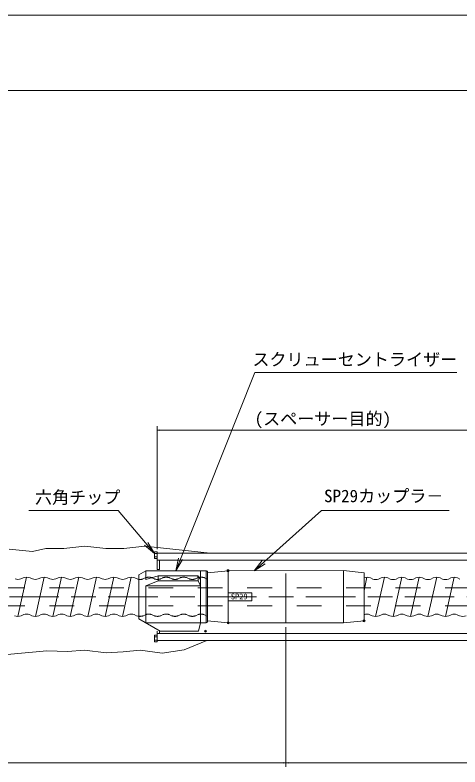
# Model space of a CAD drawing. Units: millimetres on the paper. Extents: x 35 to 806, y 25 to 569.
# Drawn here: x 266.8 to 374.8, y 386.8 to 569.2 of the extents above; entities that cross this region are included whole.
import ezdxf
from ezdxf.enums import TextEntityAlignment as Align

# ---------------------------------------------------------------- set-up
doc = ezdxf.new("R2010")
doc.units = ezdxf.units.MM
doc.header["$PDMODE"] = 32
doc.header["$PDSIZE"] = 0.5
doc.linetypes.add('DASHED_SPACED', pattern=[12, 6, -6])
doc.linetypes.add('USER1', pattern=[24, 12, -3, 6, -3])
for name, color, linetype, lineweight in [('1外形線', 7, 'Continuous', 13), ('3隠れ線', 2, 'DASHED_SPACED', 13), ('4中心線', 7, 'USER1', 13), ('6寸法線', 2, 'Continuous', 13), ('7 枠・タイトル', 7, 'Continuous', 13), ('DEFPOINTS_2', 7, 'Continuous', 13)]:
    doc.layers.add(name, color=color, linetype=linetype, lineweight=lineweight)
doc.styles.add('ＭＳ ゴシック', font='')
doc.styles.get('ＭＳ ゴシック').set_extended_font_data('MS Gothic')

# ---------------------------------------------------------------- blocks, each defined once
blk = doc.blocks.new('open_arrow')
at = {"color": 0, "linetype": 'Continuous', "lineweight": -2}
blk.add_lwpolyline([(7.5, 1.25), (0, 0), (7.5, -1.25)], dxfattribs=at)

msp = doc.modelspace()

# ---------------------------------------------------------------- linework, layer by layer
at = {"layer": '1外形線'}
for p, q in [((271.024, 439.125), (265.397, 439.669)), ((274.291, 439.851), (271.024, 439.125)), ((278.647, 439.851), (274.291, 439.851)), ((283.73, 440.395), (278.647, 439.851)), ((288.812, 439.851), (283.73, 440.395)), ((293.168, 439.851), (288.812, 439.851)), ((298.251, 440.395), (293.168, 439.851)), ((314.112, 438.696), (298.251, 440.395)), ((301.268, 439.03), (300.601, 439.03)), ((300.601, 437.376), (300.601, 439.03)), ((301.268, 438.62), (300.601, 438.62)), ((301.268, 437.786), (300.601, 437.786)), ((301.268, 437.376), (301.268, 439.03)), ((301.268, 438.696), (456.209, 438.696)), ((301.268, 434.726), (301.268, 438.696)), ((301.268, 437.376), (300.601, 437.376)), ((301.268, 437.03), (456.209, 437.03)), ((301.84, 434.726), (301.84, 437.03)), ((298.489, 434.453), (296.822, 433.491)), ((298.489, 434.453), (313.156, 434.453)), ((298.489, 434.453), (298.489, 432.359)), ((301.268, 434.726), (301.84, 434.726)), ((311.822, 434.453), (311.823, 421.786)), ((313.156, 434.453), (313.156, 421.786)), ((318.486, 434.455), (313.486, 433.953)), ((346.486, 434.468), (318.486, 434.455)), ((318.486, 434.455), (318.492, 421.789)), ((346.486, 434.468), (346.492, 421.801)), ((351.486, 433.97), (346.486, 434.468)), ((269.601, 432.882), (267.484, 423.382)), ((268.19, 432.46), (268.779, 432.732)), ((270.424, 432.732), (271.013, 432.46)), ((273.834, 432.882), (271.717, 423.382)), ((272.423, 432.46), (273.012, 432.732)), ((274.657, 432.732), (275.247, 432.46)), ((278.067, 432.882), (275.951, 423.382)), ((276.656, 432.46), (277.246, 432.732)), ((278.89, 432.732), (279.48, 432.46)), ((282.301, 432.882), (280.184, 423.382)), ((280.89, 432.46), (281.479, 432.732)), ((283.124, 432.732), (283.713, 432.46)), ((286.534, 432.882), (284.417, 423.382)), ((285.123, 432.46), (285.712, 432.732)), ((287.357, 432.732), (287.947, 432.46)), ((290.767, 432.882), (288.651, 423.382)), ((289.356, 432.46), (289.946, 432.732)), ((289.356, 432.46), (289.946, 432.732)), ((289.356, 432.46), (289.946, 432.732)), ((291.59, 432.732), (292.18, 432.46)), ((291.59, 432.732), (292.18, 432.46)), ((295.001, 432.882), (292.884, 423.382)), ((293.59, 432.46), (294.179, 432.732)), ((295.824, 432.732), (296.413, 432.46)), ((296.822, 433.491), (296.823, 422.748)), ((301.552, 433.186), (298.489, 432.359)), ((311.156, 433.187), (301.552, 433.186)), ((301.552, 432.009), (301.552, 433.186)), ((311.233, 432.009), (311.156, 433.187)), ((311.156, 433.187), (311.822, 432.352)), ((313.486, 433.953), (313.492, 422.286)), ((313.489, 434.12), (313.489, 422.12)), ((313.489, 422.742), (313.489, 433.484)), ((351.492, 422.304), (351.486, 433.97)), ((352.195, 432.861), (351.488, 429.688)), ((353.018, 432.712), (353.608, 432.439)), ((356.429, 432.861), (354.312, 423.361)), ((355.018, 432.44), (355.607, 432.712)), ((357.252, 432.712), (357.841, 432.44)), ((360.662, 432.861), (358.545, 423.361)), ((359.251, 432.44), (359.841, 432.712)), ((361.485, 432.712), (362.075, 432.44)), ((364.895, 432.861), (362.779, 423.361)), ((363.484, 432.44), (364.074, 432.712)), ((365.719, 432.712), (366.308, 432.44)), ((369.129, 432.861), (367.012, 423.361)), ((367.718, 432.44), (368.307, 432.712)), ((369.952, 432.712), (370.541, 432.44)), ((373.361, 432.861), (371.245, 423.361)), ((371.95, 432.44), (372.54, 432.712)), ((371.951, 432.44), (372.541, 432.712)), ((374.184, 432.712), (374.774, 432.44)), ((298.489, 430.757), (301.552, 432.009)), ((298.489, 430.757), (298.489, 421.786)), ((298.489, 430.757), (311.822, 430.757)), ((301.552, 432.009), (311.233, 432.009)), ((311.233, 432.009), (311.822, 430.757)), ((318.489, 429.122), (324.252, 429.125)), ((324.252, 429.125), (324.253, 427.125)), ((324.253, 427.125), (318.49, 427.122)), ((268.307, 423.532), (268.897, 423.804)), ((270.306, 423.804), (270.896, 423.532)), ((272.54, 423.532), (273.13, 423.804)), ((274.539, 423.804), (275.129, 423.532)), ((276.774, 423.532), (277.363, 423.804)), ((278.773, 423.804), (279.362, 423.532)), ((281.007, 423.532), (281.597, 423.804)), ((283.006, 423.804), (283.596, 423.532)), ((285.24, 423.532), (285.83, 423.804)), ((287.239, 423.804), (287.829, 423.532)), ((289.474, 423.532), (290.063, 423.804)), ((291.473, 423.804), (292.062, 423.532)), ((293.707, 423.532), (294.297, 423.804)), ((295.706, 423.804), (296.296, 423.532)), ((351.491, 423.783), (351.492, 423.783)), ((352.901, 423.783), (353.491, 423.511)), ((355.135, 423.511), (355.725, 423.783)), ((357.134, 423.783), (357.724, 423.511)), ((359.368, 423.511), (359.958, 423.783)), ((361.368, 423.783), (361.957, 423.511)), ((363.602, 423.511), (364.191, 423.783)), ((365.601, 423.783), (366.191, 423.511)), ((367.835, 423.511), (368.425, 423.783)), ((369.834, 423.783), (370.424, 423.511)), ((372.068, 423.51), (372.657, 423.782)), ((374.067, 423.782), (374.656, 423.51)), ((301.983, 419.769), (296.823, 422.748)), ((298.489, 421.786), (313.156, 421.786)), ((311.823, 421.786), (311.323, 419.769)), ((318.492, 421.789), (313.492, 422.286)), ((318.492, 421.789), (346.492, 421.801)), ((346.492, 421.801), (351.492, 422.304)), ((301.268, 419.802), (301.268, 417.53)), ((301.84, 419.8), (301.84, 419.197)), ((311.323, 419.769), (301.983, 419.769)), ((300.601, 417.196), (300.601, 418.85)), ((301.268, 418.85), (300.601, 418.85)), ((301.268, 418.44), (300.601, 418.44)), ((301.268, 417.53), (301.268, 419.525)), ((301.268, 419.196), (456.209, 419.196)), ((301.268, 417.196), (301.268, 418.85)), ((301.268, 417.606), (300.601, 417.606)), ((301.268, 417.196), (300.601, 417.196)), ((301.268, 417.53), (456.209, 417.531)), ((307.872, 415.286), (313.346, 417.53)), ((264.901, 414.133), (274.501, 415.047)), ((274.501, 415.047), (279.477, 414.847)), ((279.477, 414.847), (283.61, 415.201)), ((283.61, 415.201), (288.923, 414.493)), ((288.923, 414.493), (293.055, 414.812)), ((293.055, 414.812), (297.187, 415.166)), ((297.187, 415.166), (302.5, 414.458)), ((302.5, 414.458), (307.872, 415.286))]:
    msp.add_line(p, q, dxfattribs=at)
for centre, radius, start, end in [((313.156, 434.12), 0.333, 0.00051, 90.00051), ((267.485, 434.332), 2, 249.36605, 290.63617), ((269.601, 430.549), 2.333, 69.36613, 110.63387), ((271.718, 434.332), 2, 249.36605, 290.63617), ((273.835, 430.549), 2.333, 69.36613, 110.63387), ((275.951, 434.332), 2, 249.36605, 290.63617), ((278.068, 430.549), 2.333, 69.36613, 110.63387), ((280.185, 434.332), 2, 249.36605, 290.63617), ((282.301, 430.549), 2.333, 69.36613, 110.63387), ((284.418, 434.332), 2, 249.36605, 290.63617), ((286.535, 430.549), 2.333, 69.36613, 110.63387), ((288.651, 434.332), 2, 249.36605, 290.63617), ((290.768, 430.548), 2.333, 69.36613, 110.63387), ((292.885, 434.332), 2, 249.36605, 290.63617), ((295.001, 430.549), 2.333, 69.36613, 110.63387), ((297.118, 434.332), 2, 249.36605, 261.49993), ((352.196, 430.528), 2.333, 69.36613, 107.69479), ((354.313, 434.311), 2, 249.36605, 290.63617), ((356.43, 430.528), 2.333, 69.36613, 110.63387), ((358.546, 434.311), 2, 249.36605, 290.63617), ((360.663, 430.528), 2.333, 69.36613, 110.63387), ((362.78, 434.311), 2, 249.36605, 290.63617), ((364.896, 430.528), 2.333, 69.36613, 110.63387), ((367.013, 434.311), 2, 249.36605, 290.63617), ((369.13, 430.528), 2.333, 69.36613, 110.63387), ((371.246, 434.311), 2, 249.36605, 290.63617), ((373.362, 430.528), 2.333, 69.36613, 110.63387), ((267.485, 425.715), 2.333, 249.36613, 290.63387), ((269.601, 421.932), 2, 69.36992, 110.63395), ((271.718, 425.715), 2.333, 249.36613, 290.63387), ((273.835, 421.932), 2, 69.36992, 110.63395), ((275.951, 425.715), 2.333, 249.36613, 290.63387), ((278.068, 421.932), 2, 69.36992, 110.63395), ((280.185, 425.715), 2.333, 249.36613, 290.63387), ((282.301, 421.932), 2, 69.36992, 110.63395), ((284.418, 425.715), 2.333, 249.36613, 290.63387), ((286.535, 421.932), 2, 69.36992, 110.63395), ((288.651, 425.716), 2.333, 249.36613, 290.63387), ((290.768, 421.932), 2, 69.36992, 110.63395), ((292.885, 425.715), 2.333, 249.36613, 290.63387), ((295.001, 421.932), 2, 69.36992, 110.63395), ((297.118, 425.715), 2.333, 249.36613, 262.72136), ((352.196, 421.912), 2, 69.36992, 110.63395), ((354.313, 425.695), 2.333, 249.36613, 290.63387), ((356.43, 421.912), 2, 69.36992, 110.63395), ((358.546, 425.695), 2.333, 249.36613, 290.63387), ((360.663, 421.911), 2, 69.36992, 110.63395), ((362.78, 425.695), 2.333, 249.36613, 290.63387), ((364.896, 421.911), 2, 69.36992, 110.63395), ((367.013, 425.695), 2.333, 249.36613, 290.63387), ((369.13, 421.911), 2, 69.36992, 110.63395), ((371.245, 425.694), 2.333, 249.36613, 290.63387), ((373.362, 421.91), 2, 69.36992, 110.63395), ((375.479, 425.694), 2.333, 249.36613, 290.63387), ((313.156, 422.12), 0.333, 270.00051, 0.00051)]:
    msp.add_arc(centre, radius, start, end, dxfattribs=at)
msp.add_point((312.989, 419.769), dxfattribs=at)
at = {"layer": '3隠れ線'}
for p, q in [((297.823, 432.46), (298.413, 432.732)), ((300.057, 432.732), (300.647, 432.46)), ((302.056, 432.46), (302.646, 432.732)), ((304.29, 432.732), (304.88, 432.46)), ((306.29, 432.46), (306.879, 432.732)), ((308.524, 432.732), (309.113, 432.46)), ((310.523, 432.46), (311.112, 432.732)), ((312.757, 432.732), (313.347, 432.46)), ((557.16, 430.28), (140.714, 430.28)), ((557.162, 425.947), (140.714, 425.947)), ((297.94, 423.532), (298.53, 423.804)), ((299.94, 423.804), (300.529, 423.532)), ((302.174, 423.532), (302.763, 423.804)), ((304.173, 423.804), (304.762, 423.532)), ((306.407, 423.532), (306.997, 423.804)), ((308.406, 423.804), (308.996, 423.532)), ((310.64, 423.532), (311.23, 423.804)), ((312.64, 423.804), (313.229, 423.532)), ((313.229, 423.532), (313.489, 423.412)), ((311.822, 421.78), (298.509, 421.78))]:
    msp.add_line(p, q, dxfattribs=at)
for centre, radius, start, end in [((297.118, 434.332), 2, 261.49993, 290.63617), ((299.235, 430.549), 2.333, 69.36613, 110.63387), ((301.351, 434.332), 2, 249.36605, 290.63617), ((303.468, 430.549), 2.333, 69.36613, 110.63387), ((305.585, 434.332), 2, 249.36605, 290.63617), ((307.701, 430.549), 2.333, 69.36613, 110.63387), ((309.818, 434.332), 2, 249.36605, 290.63617), ((311.935, 430.549), 2.333, 69.36613, 110.63387), ((314.051, 434.332), 2, 249.36605, 253.67166), ((297.118, 425.715), 2.333, 262.72136, 290.63387), ((299.235, 421.932), 2, 69.36992, 110.63395), ((301.351, 425.715), 2.333, 249.36613, 290.63387), ((303.468, 421.932), 2, 69.36992, 110.63395), ((305.585, 425.715), 2.333, 249.36613, 290.63387), ((307.701, 421.932), 2, 69.36992, 110.63395), ((309.818, 425.715), 2.333, 249.36613, 290.63387), ((311.935, 421.932), 2, 69.36992, 110.63395)]:
    msp.add_arc(centre, radius, start, end, dxfattribs=at)
at = {"layer": '4中心線', "color": 1}
for p, q in [((332.488, 421.795), (332.488, 434.462)), ((709.401, 428.113), (140.714, 428.113))]:
    msp.add_line(p, q, dxfattribs=at)
at = {"layer": '6寸法線'}
for p, q in [((305.822, 434.446), (325.006, 482.553)), ((325.006, 482.553), (374.004, 482.553)), ((301.268, 439.696), (301.268, 469.552)), ((478.543, 468.552), (301.268, 468.552)), ((270.14, 449.054), (291.804, 449.054)), ((300.601, 438.619), (291.804, 449.054)), ((324.799, 434.463), (341.136, 449.054)), ((341.136, 449.054), (372.134, 449.054)), ((332.488, 420.797), (332.488, 386.845)), ((332.492, 420.795), (332.492, 386.845)), ((128.048, 387.845), (332.492, 387.845)), ((332.488, 387.845), (557.83, 387.845))]:
    msp.add_line(p, q, dxfattribs=at)
at = {"layer": '7 枠・タイトル'}
msp.add_line((787.625, 550.917), (53.375, 550.917), dxfattribs=at)
at = {"layer": 'DEFPOINTS_2'}
msp.add_line((805.958, 569.25), (35.042, 569.25), dxfattribs=at)
for p in [(318.486, 434.455), (318.492, 421.789), (318.492, 421.789), (351.492, 422.304)]:
    msp.add_point(p, dxfattribs=at)

# ---------------------------------------------------------------- block references
at = {"layer": '6寸法線', "xscale": 0.0889, "yscale": 0.0889}
for p in [(301.268, 468.552), (332.488, 387.845)]:
    msp.add_blockref('open_arrow', p, dxfattribs=at)
at = {"layer": '6寸法線'}
for p, xscale, yscale, rotation in [((300.601, 438.619), 0.413, 0.413, 130.1), ((305.822, 434.446), 0.413, 0.413, 68.3), ((324.799, 434.463), 0.413, 0.413, 41.8), ((332.492, 387.845), 0.0889, 0.0889, 180)]:
    msp.add_blockref('open_arrow', p, dxfattribs=dict(at, xscale=xscale, yscale=yscale, rotation=rotation))

# ---------------------------------------------------------------- texts
at = {"layer": '1外形線', "style": 'ＭＳ ゴシック'}
msp.add_text('SP29', height=1.424, rotation=0.026, dxfattribs=at).set_placement((319.156, 427.064), align=Align.BOTTOM_LEFT)
at = {"layer": '6寸法線', "color": 7, "style": 'ＭＳ ゴシック'}
for s, p in [('スクリューセントライザー', (324.387, 483.279)), ('(スペーサー目的)', (324.93, 468.896)), ('六角チップ', (271.633, 449.828)), ('SP29カップラ－', (341.782, 450.161))]:
    msp.add_text(s, height=3.038, dxfattribs=at).set_placement(p, align=Align.BOTTOM_LEFT)

doc.saveas('drawing.dxf')
